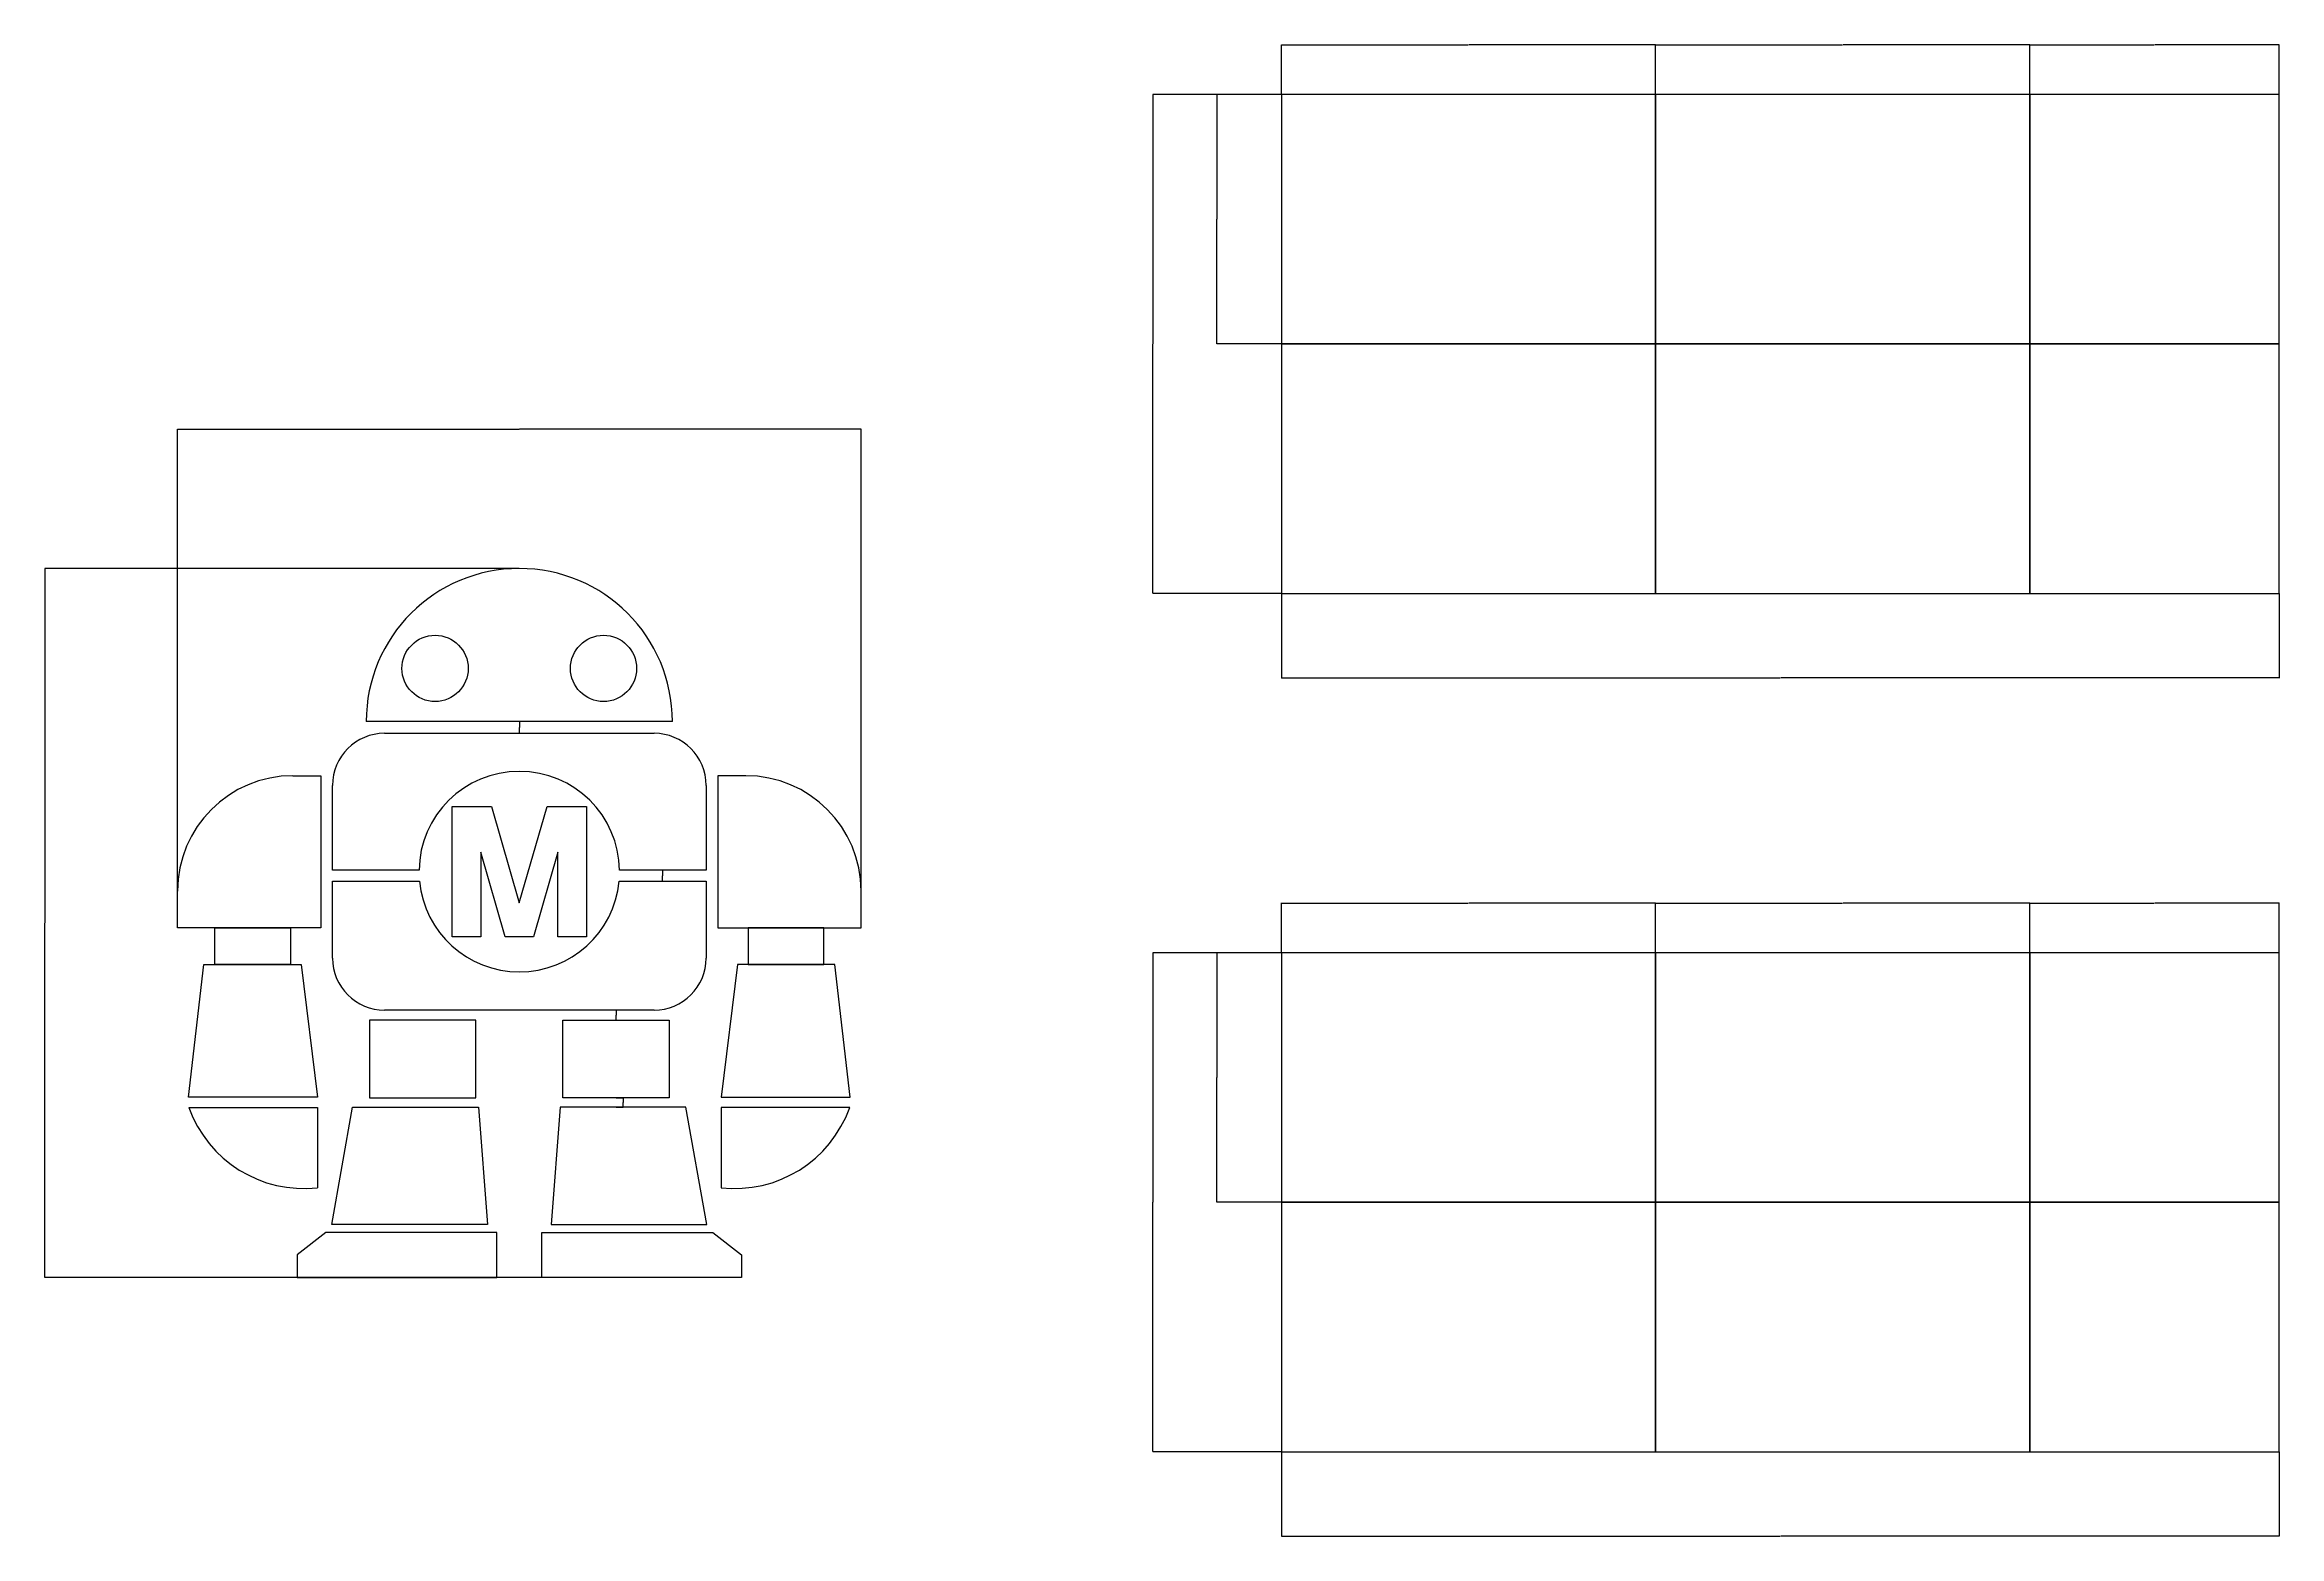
# Model space of a CAD drawing. Header units: millimetres. Extents: x 5204 to 20126, y 742 to 6062.
# Drawn here: x 5204 to 10579, y 742 to 4330 of the extents above; entities that cross this region are included whole.
import ezdxf

# ---------------------------------------------------------------- set-up
doc = ezdxf.new("R2010")
doc.units = ezdxf.units.MM
doc.header["$MEASUREMENT"] = 0
for name, color, linetype, true_color in [('90X60', 6, 'Continuous', 0xff00ff), ('cotas', 7, 'Continuous', 0x000000), ('LINEAS', 5, 'Continuous', 0x0000ff)]:
    doc.layers.add(name, color=color, linetype=linetype, true_color=true_color)
doc.dimstyles.get("Standard").update_dxf_attribs({"dimtxt": 0.18, "dimasz": 0.18, "dimexe": 0.18, "dimexo": 0.0625, "dimgap": 0.09, "dimtad": 0, "dimtih": 1, "dimtoh": 1, "dimdec": 4, "dimzin": 0, "dimdsep": 46, "dimtxsty": 'Standard', "dimcen": 0.09, "dimadec": 0, "dimazin": 0, "dimtfac": 1, "dimtdec": 4, "dimtofl": 0, "dimtmove": 0, "dimatfit": 3, "dimfxl": 0, "dimtolj": 1, "dimtzin": 0, "dimarcsym": 0})

# ---------------------------------------------------------------- blocks, each defined once
blk = doc.blocks.new('*D2')
at = {"layer": 'Defpoints', "color": 0}
for p in [(6578.5, 1797.1), (6578.5, 1774.4), (6595.5, 1774.4)]:
    blk.add_point(p, dxfattribs=at)
at = {"layer": 'LINEAS', "color": 0, "lineweight": -2}
for p, q in [((6578.6, 1797.1), (6595.7, 1797.1)), ((6578.6, 1774.4), (6595.7, 1774.4)), ((6595.5, 1796.9), (6595.5, 1785.9)), ((6595.5, 1774.6), (6595.5, 1785.6))]:
    blk.add_line(p, q, dxfattribs=at)
at = {"layer": 'LINEAS', "color": 0}
for points in [[(6595.5, 1796.9), (6595.5, 1796.9), (6595.5, 1797.1)], [(6595.5, 1774.6), (6595.5, 1774.6), (6595.5, 1774.4)]]:
    blk.add_solid(points, dxfattribs=at)
at = {"layer": 'LINEAS', "color": 0, "insert": (6595.5, 1785.8), "char_height": 0.18, "attachment_point": 5}
blk.add_mtext('\\A1;22.7170', dxfattribs=at)
blk = doc.blocks.new('*D3')
at = {"layer": 'Defpoints', "color": 0}
for p in [(6578.5, 2007.8), (6578.5, 1983.8), (6578.5, 1983.8)]:
    blk.add_point(p, dxfattribs=at)
at = {"layer": 'LINEAS', "color": 0, "lineweight": -2}
for p, q in [((6578.4, 2007.8), (6578.3, 2007.8)), ((6578.5, 2007.6), (6578.5, 1995.9)), ((6578.5, 1983.9), (6578.5, 1995.6)), ((6578.4, 1983.8), (6578.3, 1983.8))]:
    blk.add_line(p, q, dxfattribs=at)
at = {"layer": 'LINEAS', "color": 0}
for points in [[(6578.5, 2007.6), (6578.5, 2007.6), (6578.5, 2007.8)], [(6578.5, 1983.9), (6578.5, 1983.9), (6578.5, 1983.8)]]:
    blk.add_solid(points, dxfattribs=at)
at = {"layer": 'LINEAS', "color": 0, "insert": (6578.5, 1995.8), "char_height": 0.18, "attachment_point": 5}
blk.add_mtext('\\A1;24.0213', dxfattribs=at)
blk = doc.blocks.new('*D4')
at = {"layer": 'Defpoints', "color": 0}
for p in [(6690.6, 2317.8), (6691.2, 2344.1), (6691.2, 2317.8)]:
    blk.add_point(p, dxfattribs=at)
at = {"layer": 'LINEAS', "color": 0, "lineweight": -2}
for p, q in [((6691.1, 2344.1), (6690.4, 2344.1)), ((6691.1, 2317.8), (6690.4, 2317.8)), ((6690.6, 2343.9), (6690.6, 2331.2)), ((6690.6, 2318), (6690.6, 2330.8))]:
    blk.add_line(p, q, dxfattribs=at)
at = {"layer": 'LINEAS', "color": 0}
for points in [[(6690.6, 2343.9), (6690.6, 2343.9), (6690.6, 2344.1)], [(6690.6, 2318), (6690.6, 2318), (6690.6, 2317.8)]]:
    blk.add_solid(points, dxfattribs=at)
at = {"layer": 'LINEAS', "color": 0, "insert": (6690.6, 2331), "char_height": 0.18, "attachment_point": 5}
blk.add_mtext('\\A1;26.2798', dxfattribs=at)
blk = doc.blocks.new('*D5')
at = {"layer": 'Defpoints', "color": 0}
for p in [(6346, 2701.9), (6346, 2673.7), (6346, 2673.7)]:
    blk.add_point(p, dxfattribs=at)
at = {"layer": 'LINEAS', "color": 0, "lineweight": -2}
for p, q in [((6345.9, 2701.9), (6345.8, 2701.9)), ((6346, 2701.7), (6346, 2687.9)), ((6346, 2673.8), (6346, 2687.6)), ((6345.9, 2673.7), (6345.8, 2673.7))]:
    blk.add_line(p, q, dxfattribs=at)
at = {"layer": 'LINEAS', "color": 0}
for points in [[(6346, 2701.7), (6345.9, 2701.7), (6346, 2701.9)], [(6345.9, 2673.8), (6346, 2673.8), (6346, 2673.7)]]:
    blk.add_solid(points, dxfattribs=at)
at = {"layer": 'LINEAS', "color": 0, "insert": (6346, 2687.8), "char_height": 0.18, "attachment_point": 5}
blk.add_mtext('\\A1;28.1925', dxfattribs=at)
blk = doc.blocks.new('*D15')
at = {"layer": 'cotas', "color": 0, "lineweight": -2}
for p, q in [((8178.9, 3010.1), (8178.9, 2806.6)), ((10579, 3010.1), (10579, 2806.6)), ((8179.1, 2806.8), (9378.1, 2806.8)), ((10578.8, 2806.8), (9379.7, 2806.8))]:
    blk.add_line(p, q, dxfattribs=at)
at = {"layer": 'cotas', "color": 0}
for points in [[(8179.1, 2806.8), (8179.1, 2806.8), (8178.9, 2806.8)], [(10578.8, 2806.8), (10578.8, 2806.8), (10579, 2806.8)]]:
    blk.add_solid(points, dxfattribs=at)
at = {"layer": 'Defpoints', "color": 0}
for p in [(8178.9, 3010.2), (10579, 3010.2), (10579, 2806.8)]:
    blk.add_point(p, dxfattribs=at)
at = {"layer": 'cotas', "color": 0, "insert": (9378.9, 2806.8), "char_height": 0.18, "attachment_point": 5}
blk.add_mtext('\\A1;2400.0625', dxfattribs=at)
blk = doc.blocks.new('*D16')
at = {"layer": 'cotas', "color": 0, "lineweight": -2}
for p, q in [((8178.8, 4210.2), (7869.8, 4210.2)), ((7870, 4210), (7870, 3610.4)), ((7870, 3010.4), (7870, 3610)), ((8178.9, 3010.2), (7869.8, 3010.2))]:
    blk.add_line(p, q, dxfattribs=at)
at = {"layer": 'cotas', "color": 0}
for points in [[(7870, 4210), (7870, 4210), (7870, 4210.2)], [(7870, 3010.4), (7870, 3010.4), (7870, 3010.2)]]:
    blk.add_solid(points, dxfattribs=at)
at = {"layer": 'Defpoints', "color": 0}
for p in [(8178.9, 4210.2), (7870, 3010.2), (8179, 3010.2)]:
    blk.add_point(p, dxfattribs=at)
at = {"layer": 'cotas', "color": 0, "insert": (7870, 3610.2), "char_height": 0.18, "attachment_point": 5}
blk.add_mtext('\\A1;1200.0000', dxfattribs=at)
blk = doc.blocks.new('*D17')
at = {"layer": 'cotas', "color": 0, "lineweight": -2}
for p, q in [((9079, 4210.3), (9079, 4329.9)), ((9079.1, 4329.7), (9528.2, 4329.7)), ((9978.8, 4329.7), (9529.7, 4329.7)), ((9979, 4210.3), (9979, 4329.9))]:
    blk.add_line(p, q, dxfattribs=at)
at = {"layer": 'cotas', "color": 0}
for points in [[(9079.1, 4329.8), (9079.1, 4329.7), (9079, 4329.7)], [(9978.8, 4329.7), (9978.8, 4329.8), (9979, 4329.7)]]:
    blk.add_solid(points, dxfattribs=at)
at = {"layer": 'Defpoints', "color": 0}
for p in [(9979, 4329.7), (9079, 4210.2), (9979, 4210.3)]:
    blk.add_point(p, dxfattribs=at)
at = {"layer": 'cotas', "color": 0, "insert": (9529, 4329.7), "char_height": 0.18, "attachment_point": 5}
blk.add_mtext('\\A1;900.0000', dxfattribs=at)
blk = doc.blocks.new('*D18')
at = {"layer": 'cotas', "color": 0, "lineweight": -2}
for p, q in [((9979, 4210.3), (9979, 4329.9)), ((9979.1, 4329.7), (10278.3, 4329.7)), ((10578.8, 4329.7), (10279.7, 4329.7)), ((10579, 4210.3), (10579, 4329.9))]:
    blk.add_line(p, q, dxfattribs=at)
at = {"layer": 'cotas', "color": 0}
for points in [[(9979.1, 4329.8), (9979.1, 4329.7), (9979, 4329.7)], [(10578.8, 4329.7), (10578.8, 4329.8), (10579, 4329.7)]]:
    blk.add_solid(points, dxfattribs=at)
at = {"layer": 'Defpoints', "color": 0}
for p in [(10579, 4329.7), (9979, 4210.2), (10579, 4210.2)]:
    blk.add_point(p, dxfattribs=at)
at = {"layer": 'cotas', "color": 0, "insert": (10279, 4329.7), "char_height": 0.18, "attachment_point": 5}
blk.add_mtext('\\A1;600.0000', dxfattribs=at)
blk = doc.blocks.new('*D19')
at = {"layer": 'cotas', "color": 0, "lineweight": -2}
for p, q in [((8178.9, 4210.2), (8023.7, 4210.2)), ((8023.9, 4210), (8023.9, 3910.4)), ((8023.9, 3610.4), (8023.9, 3910)), ((8178.9, 3610.2), (8023.7, 3610.2))]:
    blk.add_line(p, q, dxfattribs=at)
at = {"layer": 'cotas', "color": 0}
for points in [[(8023.9, 4210), (8023.9, 4210), (8023.9, 4210.2)], [(8023.9, 3610.4), (8023.9, 3610.4), (8023.9, 3610.2)]]:
    blk.add_solid(points, dxfattribs=at)
at = {"layer": 'Defpoints', "color": 0}
for p in [(8179, 4210.2), (8023.9, 3610.2), (8179, 3610.2)]:
    blk.add_point(p, dxfattribs=at)
at = {"layer": 'cotas', "color": 0, "insert": (8023.9, 3910.2), "char_height": 0.18, "attachment_point": 5}
blk.add_mtext('\\A1;600.0000', dxfattribs=at)
blk = doc.blocks.new('*D20')
at = {"layer": 'cotas', "color": 0, "lineweight": -2}
for p, q in [((8179, 4210.3), (8179, 4329.9)), ((8179.1, 4329.7), (8628.2, 4329.7)), ((9078.8, 4329.7), (8629.7, 4329.7)), ((9079, 4210.3), (9079, 4329.9))]:
    blk.add_line(p, q, dxfattribs=at)
at = {"layer": 'cotas', "color": 0}
for points in [[(8179.1, 4329.8), (8179.1, 4329.7), (8179, 4329.7)], [(9078.8, 4329.7), (9078.8, 4329.8), (9079, 4329.7)]]:
    blk.add_solid(points, dxfattribs=at)
at = {"layer": 'Defpoints', "color": 0}
for p in [(8179, 4329.7), (8179, 4210.2), (9079, 4210.2)]:
    blk.add_point(p, dxfattribs=at)
at = {"layer": 'cotas', "color": 0, "insert": (8629, 4329.7), "char_height": 0.18, "attachment_point": 5}
blk.add_mtext('\\A1;900.0000', dxfattribs=at)
blk = doc.blocks.new('*D21')
at = {"layer": 'cotas', "color": 0, "lineweight": -2}
for p, q in [((5524, 2205.7), (5524, 3404.9)), ((5524.2, 3404.8), (6345.2, 3404.8)), ((7167.8, 3404.8), (6346.7, 3404.8)), ((7167.9, 2205.7), (7167.9, 3404.9))]:
    blk.add_line(p, q, dxfattribs=at)
at = {"layer": 'cotas', "color": 0}
for points in [[(5524.2, 3404.8), (5524.2, 3404.7), (5524, 3404.8)], [(7167.8, 3404.7), (7167.8, 3404.8), (7167.9, 3404.8)]]:
    blk.add_solid(points, dxfattribs=at)
at = {"layer": 'Defpoints', "color": 0}
for p in [(5524, 3404.8), (5524, 2205.7), (7167.9, 2205.7)]:
    blk.add_point(p, dxfattribs=at)
at = {"layer": 'cotas', "color": 0, "insert": (6346, 3404.8), "char_height": 0.18, "attachment_point": 5}
blk.add_mtext('\\A1;1643.9729', dxfattribs=at)
blk = doc.blocks.new('*D22')
at = {"layer": 'cotas', "color": 0, "lineweight": -2}
for p, q in [((6345.9, 3070.1), (5204.8, 3070.1)), ((5205, 3069.9), (5205, 2217.6)), ((5205, 1364.9), (5205, 2217.2)), ((6400.3, 1364.7), (5204.8, 1364.7))]:
    blk.add_line(p, q, dxfattribs=at)
at = {"layer": 'cotas', "color": 0}
for points in [[(5205, 3069.9), (5205, 3069.9), (5205, 3070.1)], [(5205, 1364.9), (5205, 1364.9), (5205, 1364.7)]]:
    blk.add_solid(points, dxfattribs=at)
at = {"layer": 'Defpoints', "color": 0}
for p in [(6346, 3070.1), (5205, 1364.7), (6400.3, 1364.7)]:
    blk.add_point(p, dxfattribs=at)
at = {"layer": 'cotas', "color": 0, "insert": (5205, 2217.4), "char_height": 0.18, "attachment_point": 5}
blk.add_mtext('\\A1;1705.3715', dxfattribs=at)
blk = doc.blocks.new('*D23')
at = {"layer": 'cotas', "color": 0, "lineweight": -2}
for p, q in [((8178.9, 945.8), (8178.9, 742.2)), ((10579, 945.8), (10579, 742.2)), ((8179.1, 742.4), (9378.1, 742.4)), ((10578.8, 742.4), (9379.7, 742.4))]:
    blk.add_line(p, q, dxfattribs=at)
at = {"layer": 'cotas', "color": 0}
for points in [[(8179.1, 742.4), (8179.1, 742.4), (8178.9, 742.4)], [(10578.8, 742.4), (10578.8, 742.4), (10579, 742.4)]]:
    blk.add_solid(points, dxfattribs=at)
at = {"layer": 'Defpoints', "color": 0}
for p in [(8178.9, 945.8), (10579, 945.8), (10579, 742.4)]:
    blk.add_point(p, dxfattribs=at)
at = {"layer": 'cotas', "color": 0, "insert": (9378.9, 742.4), "char_height": 0.18, "attachment_point": 5}
blk.add_mtext('\\A1;2400.0625', dxfattribs=at)
blk = doc.blocks.new('*D24')
at = {"layer": 'cotas', "color": 0, "lineweight": -2}
for p, q in [((8178.8, 2145.8), (7869.8, 2145.8)), ((7870, 2145.6), (7870, 1546)), ((7870, 946), (7870, 1545.6)), ((8178.9, 945.8), (7869.8, 945.8))]:
    blk.add_line(p, q, dxfattribs=at)
at = {"layer": 'cotas', "color": 0}
for points in [[(7870, 2145.6), (7870, 2145.6), (7870, 2145.8)], [(7870, 946), (7870, 946), (7870, 945.8)]]:
    blk.add_solid(points, dxfattribs=at)
at = {"layer": 'Defpoints', "color": 0}
for p in [(8178.9, 2145.8), (7870, 945.8), (8179, 945.8)]:
    blk.add_point(p, dxfattribs=at)
at = {"layer": 'cotas', "color": 0, "insert": (7870, 1545.8), "char_height": 0.18, "attachment_point": 5}
blk.add_mtext('\\A1;1200.0000', dxfattribs=at)
blk = doc.blocks.new('*D25')
at = {"layer": 'cotas', "color": 0, "lineweight": -2}
for p, q in [((9079, 2145.9), (9079, 2265.5)), ((9079.1, 2265.4), (9528.2, 2265.4)), ((9978.8, 2265.4), (9529.7, 2265.4)), ((9979, 2145.9), (9979, 2265.5))]:
    blk.add_line(p, q, dxfattribs=at)
at = {"layer": 'cotas', "color": 0}
for points in [[(9079.1, 2265.4), (9079.1, 2265.3), (9079, 2265.4)], [(9978.8, 2265.3), (9978.8, 2265.4), (9979, 2265.4)]]:
    blk.add_solid(points, dxfattribs=at)
at = {"layer": 'Defpoints', "color": 0}
for p in [(9979, 2265.4), (9079, 2145.8), (9979, 2145.9)]:
    blk.add_point(p, dxfattribs=at)
at = {"layer": 'cotas', "color": 0, "insert": (9529, 2265.4), "char_height": 0.18, "attachment_point": 5}
blk.add_mtext('\\A1;900.0000', dxfattribs=at)
blk = doc.blocks.new('*D26')
at = {"layer": 'cotas', "color": 0, "lineweight": -2}
for p, q in [((9979, 2145.9), (9979, 2265.5)), ((9979.1, 2265.4), (10278.3, 2265.4)), ((10578.8, 2265.4), (10279.7, 2265.4)), ((10579, 2145.9), (10579, 2265.5))]:
    blk.add_line(p, q, dxfattribs=at)
at = {"layer": 'cotas', "color": 0}
for points in [[(9979.1, 2265.4), (9979.1, 2265.3), (9979, 2265.4)], [(10578.8, 2265.3), (10578.8, 2265.4), (10579, 2265.4)]]:
    blk.add_solid(points, dxfattribs=at)
at = {"layer": 'Defpoints', "color": 0}
for p in [(10579, 2265.4), (9979, 2145.8), (10579, 2145.8)]:
    blk.add_point(p, dxfattribs=at)
at = {"layer": 'cotas', "color": 0, "insert": (10279, 2265.4), "char_height": 0.18, "attachment_point": 5}
blk.add_mtext('\\A1;600.0000', dxfattribs=at)
blk = doc.blocks.new('*D27')
at = {"layer": 'cotas', "color": 0, "lineweight": -2}
for p, q in [((8178.9, 2145.8), (8023.7, 2145.8)), ((8023.9, 2145.6), (8023.9, 1846)), ((8023.9, 1546), (8023.9, 1845.6)), ((8178.9, 1545.8), (8023.7, 1545.8))]:
    blk.add_line(p, q, dxfattribs=at)
at = {"layer": 'cotas', "color": 0}
for points in [[(8023.9, 2145.6), (8023.9, 2145.6), (8023.9, 2145.8)], [(8023.9, 1546), (8023.9, 1546), (8023.9, 1545.8)]]:
    blk.add_solid(points, dxfattribs=at)
at = {"layer": 'Defpoints', "color": 0}
for p in [(8179, 2145.8), (8023.9, 1545.8), (8179, 1545.8)]:
    blk.add_point(p, dxfattribs=at)
at = {"layer": 'cotas', "color": 0, "insert": (8023.9, 1845.8), "char_height": 0.18, "attachment_point": 5}
blk.add_mtext('\\A1;600.0000', dxfattribs=at)
blk = doc.blocks.new('*D28')
at = {"layer": 'cotas', "color": 0, "lineweight": -2}
for p, q in [((8179, 2145.9), (8179, 2265.5)), ((8179.1, 2265.4), (8628.2, 2265.4)), ((9078.8, 2265.4), (8629.7, 2265.4)), ((9079, 2145.9), (9079, 2265.5))]:
    blk.add_line(p, q, dxfattribs=at)
at = {"layer": 'cotas', "color": 0}
for points in [[(8179.1, 2265.4), (8179.1, 2265.3), (8179, 2265.4)], [(9078.8, 2265.3), (9078.8, 2265.4), (9079, 2265.4)]]:
    blk.add_solid(points, dxfattribs=at)
at = {"layer": 'Defpoints', "color": 0}
for p in [(8179, 2265.4), (8179, 2145.8), (9079, 2145.8)]:
    blk.add_point(p, dxfattribs=at)
at = {"layer": 'cotas', "color": 0, "insert": (8629, 2265.4), "char_height": 0.18, "attachment_point": 5}
blk.add_mtext('\\A1;900.0000', dxfattribs=at)

msp = doc.modelspace()

# ---------------------------------------------------------------- linework, layer by layer
at = {"layer": '90X60'}
for p, q in [((9078.95611, 4210.2014), (8178.95611, 4210.2014)), ((8178.95611, 4210.2014), (8178.95611, 3610.2014)), ((9978.95611, 4210.2014), (9078.95611, 4210.2014)), ((9078.95611, 4210.2014), (9078.95611, 3610.2014)), ((9078.95611, 3610.2014), (9078.95611, 4210.2014)), ((10578.95611, 4210.2014), (9978.95611, 4210.2014)), ((9978.95611, 4210.2014), (9978.95611, 3610.2014)), ((9978.95611, 3610.2014), (9978.95611, 4210.2014)), ((10578.95611, 3610.2014), (10578.95611, 4210.2014)), ((9078.95611, 3610.2014), (8178.95611, 3610.2014)), ((8178.95611, 3610.2014), (8178.95611, 3010.2014)), ((8178.95611, 3610.2014), (9078.95611, 3610.2014)), ((9978.95611, 3610.2014), (9078.95611, 3610.2014)), ((9078.95611, 3610.2014), (9078.95611, 3010.2014)), ((9078.95611, 3610.2014), (9978.95611, 3610.2014)), ((9078.95611, 3010.2014), (9078.95611, 3610.2014)), ((10578.95611, 3610.2014), (9978.95611, 3610.2014)), ((9978.95611, 3610.2014), (9978.95611, 3010.2014)), ((9978.95611, 3610.2014), (10578.95611, 3610.2014)), ((9978.95611, 3010.2014), (9978.95611, 3610.2014)), ((10578.95611, 3010.2014), (10578.95611, 3610.2014)), ((8178.95611, 3010.2014), (9078.95611, 3010.2014)), ((9078.95611, 3010.2014), (9978.95611, 3010.2014)), ((9978.95611, 3010.2014), (10578.95611, 3010.2014)), ((9078.95611, 2145.81908), (8178.95611, 2145.81908)), ((8178.95611, 2145.81908), (8178.95611, 1545.81908)), ((9978.95611, 2145.81908), (9078.95611, 2145.81908)), ((9078.95611, 2145.81908), (9078.95611, 1545.81908)), ((9078.95611, 1545.81908), (9078.95611, 2145.81908)), ((10578.95611, 2145.81908), (9978.95611, 2145.81908)), ((9978.95611, 2145.81908), (9978.95611, 1545.81908)), ((9978.95611, 1545.81908), (9978.95611, 2145.81908)), ((10578.95611, 1545.81908), (10578.95611, 2145.81908)), ((9078.95611, 1545.81908), (8178.95611, 1545.81908)), ((8178.95611, 1545.81908), (8178.95611, 945.81908)), ((8178.95611, 1545.81908), (9078.95611, 1545.81908)), ((9978.95611, 1545.81908), (9078.95611, 1545.81908)), ((9078.95611, 1545.81908), (9078.95611, 945.81908)), ((9078.95611, 1545.81908), (9978.95611, 1545.81908)), ((9078.95611, 945.81908), (9078.95611, 1545.81908)), ((10578.95611, 1545.81908), (9978.95611, 1545.81908)), ((9978.95611, 1545.81908), (9978.95611, 945.81908)), ((9978.95611, 1545.81908), (10578.95611, 1545.81908)), ((9978.95611, 945.81908), (9978.95611, 1545.81908)), ((10578.95611, 945.81908), (10578.95611, 1545.81908)), ((8178.95611, 945.81908), (9078.95611, 945.81908)), ((9078.95611, 945.81908), (9978.95611, 945.81908)), ((9978.95611, 945.81908), (10578.95611, 945.81908))]:
    msp.add_line(p, q, dxfattribs=at)
at = {"layer": 'LINEAS'}
for p, q in [((10578.95611, 4210.2014), (8178.95611, 4210.2014)), ((8178.95611, 4210.2014), (8178.95611, 3010.2014)), ((10578.95611, 3010.2014), (10578.95611, 4210.2014)), ((8178.95611, 3010.2014), (10578.95611, 3010.2014)), ((6714.19102, 2701.85932), (5977.73001, 2701.85932)), ((6021.96912, 2673.66682), (6669.95191, 2673.66682)), ((5801.49741, 2571.59756), (5868.79938, 2571.59756)), ((5868.79938, 2571.59756), (5868.79938, 2205.67622)), ((5896.72013, 2344.11699), (5896.72013, 2548.41783)), ((6795.2009, 2548.41783), (6795.2009, 2344.11699)), ((6890.42362, 2571.59756), (6823.12165, 2571.59756)), ((6823.12165, 2571.59756), (6823.12165, 2205.67622)), ((6184.50368, 2184.05593), (6184.50368, 2497.74745)), ((6184.50368, 2497.74745), (6279.37072, 2497.74745)), ((6279.37072, 2497.74745), (6345.96052, 2265.72722)), ((6345.96052, 2265.72722), (6412.55031, 2497.74745)), ((6412.55031, 2497.74745), (6507.41735, 2497.74745)), ((6507.41735, 2497.74745), (6507.41735, 2184.05593)), ((6311.5402, 2184.05593), (6253.00287, 2388.01879)), ((6253.00287, 2388.01879), (6253.00287, 2184.05593)), ((6438.91816, 2388.01879), (6380.38083, 2184.05593)), ((6438.91816, 2184.05593), (6438.91816, 2388.01879)), ((6104.81255, 2344.11699), (5896.72013, 2344.11699)), ((5896.72013, 2133.02526), (5896.72013, 2317.83717)), ((5896.72013, 2317.83717), (6105.89712, 2317.83717)), ((6586.02392, 2317.83717), (6795.2009, 2317.83717)), ((6795.2009, 2344.11699), (6587.10848, 2344.11699)), ((6795.2009, 2317.83717), (6795.2009, 2133.02526)), ((5523.97406, 2205.67622), (5523.97406, 2294.07421)), ((7167.94697, 2205.67622), (7167.94697, 2294.07421)), ((5868.79938, 2205.67622), (5523.97406, 2205.67622)), ((5613.70109, 2205.67622), (5795.38779, 2205.67622)), ((5613.70109, 2117.24767), (5613.70109, 2205.67622)), ((5795.38779, 2205.67622), (5795.38779, 2117.24767)), ((6823.12165, 2205.67622), (7167.94697, 2205.67622)), ((7078.21994, 2205.67622), (6896.53324, 2205.67622)), ((6896.53324, 2205.67622), (6896.53324, 2117.24767)), ((7078.21994, 2117.24767), (7078.21994, 2205.67622)), ((6253.00287, 2184.05593), (6184.50368, 2184.05593)), ((6345.96052, 2184.05593), (6311.5402, 2184.05593)), ((6380.38083, 2184.05593), (6345.96052, 2184.05593)), ((6507.41735, 2184.05593), (6438.91816, 2184.05593)), ((5550.46908, 1798.35965), (5587.10114, 2117.24767)), ((5587.10114, 2117.24767), (5821.34014, 2117.24767)), ((5795.38779, 2117.24767), (5613.70109, 2117.24767)), ((5821.34014, 2117.24767), (5860.50349, 1798.35965)), ((6870.58089, 2117.24767), (6831.41754, 1798.35965)), ((7104.81989, 2117.24767), (6870.58089, 2117.24767)), ((6896.53324, 2117.24767), (7078.21994, 2117.24767)), ((7141.45195, 1798.35965), (7104.81989, 2117.24767)), ((10578.95611, 2145.81908), (8178.95611, 2145.81908)), ((8178.95611, 2145.81908), (8178.95611, 945.81908)), ((10578.95611, 945.81908), (10578.95611, 2145.81908)), ((6669.95191, 2007.77627), (6021.96912, 2007.77627)), ((6241.40428, 1983.75502), (5985.44652, 1983.75502)), ((5985.44652, 1983.75502), (5985.44652, 1797.11916)), ((6241.40428, 1797.11916), (6241.40428, 1983.75502)), ((6450.51675, 1983.75502), (6706.47451, 1983.75502)), ((6450.51675, 1797.11916), (6450.51675, 1983.75502)), ((6706.47451, 1983.75502), (6706.47451, 1797.11916)), ((5860.50349, 1798.35965), (5550.46908, 1798.35965)), ((5895.13396, 1492.1847), (5945.10098, 1774.40219)), ((5945.10098, 1774.40219), (6247.71289, 1774.40219)), ((5985.44652, 1797.11916), (6241.40428, 1797.11916)), ((6247.71289, 1774.40219), (6269.09205, 1492.1847)), ((6444.20814, 1774.40219), (6422.82899, 1492.1847)), ((6746.82005, 1774.40219), (6444.20814, 1774.40219)), ((6706.47451, 1797.11916), (6450.51675, 1797.11916)), ((6796.78707, 1492.1847), (6746.82005, 1774.40219)), ((6831.41754, 1798.35965), (7141.45195, 1798.35965)), ((5551.38942, 1773.3353), (5860.53197, 1773.3353)), ((5860.53197, 1773.3353), (5860.53197, 1580.57737)), ((7140.53161, 1773.3353), (6831.38906, 1773.3353)), ((6831.38906, 1773.3353), (6831.38906, 1580.57737)), ((5880.53034, 1472.63188), (5811.27437, 1419.04722)), ((6291.5978, 1472.63188), (5880.53034, 1472.63188)), ((6269.09205, 1492.1847), (5895.13396, 1492.1847)), ((6291.5978, 1364.71836), (6291.5978, 1472.63188)), ((6400.32323, 1472.63188), (6811.39069, 1472.63188)), ((6400.32323, 1364.71836), (6400.32323, 1472.63188)), ((6422.82899, 1492.1847), (6796.78707, 1492.1847)), ((6811.39069, 1472.63188), (6880.64666, 1419.04722)), ((5811.27437, 1419.04722), (5811.27437, 1364.71836)), ((6880.64666, 1419.04722), (6880.64666, 1364.71836)), ((5811.27437, 1364.71836), (6291.5978, 1364.71836)), ((6880.64666, 1364.71836), (6400.32323, 1364.71836)), ((8178.95611, 945.81908), (10578.95611, 945.81908))]:
    msp.add_line(p, q, dxfattribs=at)
for centre in [(6143.42488, 2829.66893), (6548.49615, 2829.66893)]:
    msp.add_circle(centre, 79.66062, dxfattribs=at)
for centre, radius, start, end in [((6345.96052, 2701.85932), 368.2305, 0, 180), ((6021.96912, 2548.41783), 125.24899, 90, 180), ((6669.95191, 2548.41783), 125.24899, 0, 90), ((6345.96052, 2340.90684), 241.16933, 0.76267326, 179.23732674), ((5801.49741, 2294.07421), 277.52335, 90, 180), ((6890.42362, 2294.07421), 277.52335, 0, 90), ((6345.96052, 2340.90684), 241.16933, 185.48916872, 354.51083128), ((6021.96912, 2133.02526), 125.24899, 180, 270), ((6669.95191, 2133.02526), 125.24899, 270, 0), ((5827.90203, 1872.52419), 293.76464, 199.73361128, 276.3772943), ((6864.019, 1872.52419), 293.76464, 263.6227057, 340.26638872)]:
    msp.add_arc(centre, radius, start, end, dxfattribs=at)

# ---------------------------------------------------------------- dimensions: what is measured, and where the dimension line sits
at = {"layer": 'cotas'}
for base, p1, p2, picture, middle in [((8178.95611, 4329.73653), (9078.95611, 4210.2014), (8178.95611, 4210.2014), '*D20', (8628.95611, 4329.73653)), ((9978.95611, 4329.73653), (9078.95611, 4210.2014), (9978.95611, 4210.2639), '*D17', (9528.95611, 4329.73653)), ((10578.95611, 4329.73653), (9978.95611, 4210.2014), (10578.95611, 4210.2014), '*D18', (10278.95611, 4329.73653)), ((5523.97406, 3404.76085), (7167.94697, 2205.67622), (5523.97406, 2205.67622), '*D21', (6345.96052, 3404.76085)), ((10578.95611, 2806.80006), (8178.89361, 3010.2014), (10578.95611, 3010.2014), '*D15', (9378.92486, 2806.80006)), ((8178.95611, 2265.35421), (9078.95611, 2145.81908), (8178.95611, 2145.81908), '*D28', (8628.95611, 2265.35421)), ((9978.95611, 2265.35421), (9078.95611, 2145.81908), (9978.95611, 2145.88158), '*D25', (9528.95611, 2265.35421)), ((10578.95611, 2265.35421), (9978.95611, 2145.81908), (10578.95611, 2145.81908), '*D26', (10278.95611, 2265.35421)), ((10578.95611, 742.41774), (8178.89361, 945.81908), (10578.95611, 945.81908), '*D23', (9378.92486, 742.41774))]:
    dim = msp.add_linear_dim(base=base, p1=p1, p2=p2, dimstyle='Standard', dxfattribs=at)
    dim.commit()
    dim.dimension.update_dxf_attribs({"geometry": picture, "text_midpoint": middle})
for base, p1, p2, picture, middle in [((7869.99415, 3010.2014), (8178.89361, 4210.2014), (8178.95611, 3010.2014), '*D16', (7869.99415, 3610.2014)), ((8023.90047, 3610.2014), (8178.95611, 4210.2014), (8178.95611, 3610.2014), '*D19', (8023.90047, 3910.2014)), ((5205.00395, 1364.71836), (6345.96052, 3070.08982), (6400.32323, 1364.71836), '*D22', (5205.00395, 2217.40409)), ((7869.99415, 945.81908), (8178.89361, 2145.81908), (8178.95611, 945.81908), '*D24', (7869.99415, 1545.81908)), ((8023.90047, 1545.81908), (8178.95611, 2145.81908), (8178.95611, 1545.81908), '*D27', (8023.90047, 1845.81908))]:
    dim = msp.add_linear_dim(base=base, p1=p1, p2=p2, angle=90, dimstyle='Standard', dxfattribs=at)
    dim.commit()
    dim.dimension.update_dxf_attribs({"geometry": picture, "text_midpoint": middle})
at = {"layer": 'LINEAS'}
for base, p1, p2, picture, middle in [((6345.96052, 2673.66682), (6345.96052, 2701.85932), (6345.96052, 2673.66682), '*D5', (6345.96052, 2687.76307)), ((6690.61241, 2317.83717), (6691.15469, 2344.11699), (6691.15469, 2317.83717), '*D4', (6690.61241, 2330.97708)), ((6578.495632, 1983.755018), (6578.495632, 2007.776273), (6578.495632, 1983.755018), '*D3', (6578.495632, 1995.765645)), ((6595.5141, 1774.40219), (6578.49563, 1797.11916), (6578.49563, 1774.40219), '*D2', (6595.5141, 1785.76067))]:
    dim = msp.add_linear_dim(base=base, p1=p1, p2=p2, angle=90, dimstyle='Standard', dxfattribs=at)
    dim.commit()
    dim.dimension.update_dxf_attribs({"geometry": picture, "text_midpoint": middle})

doc.saveas('drawing.dxf')
